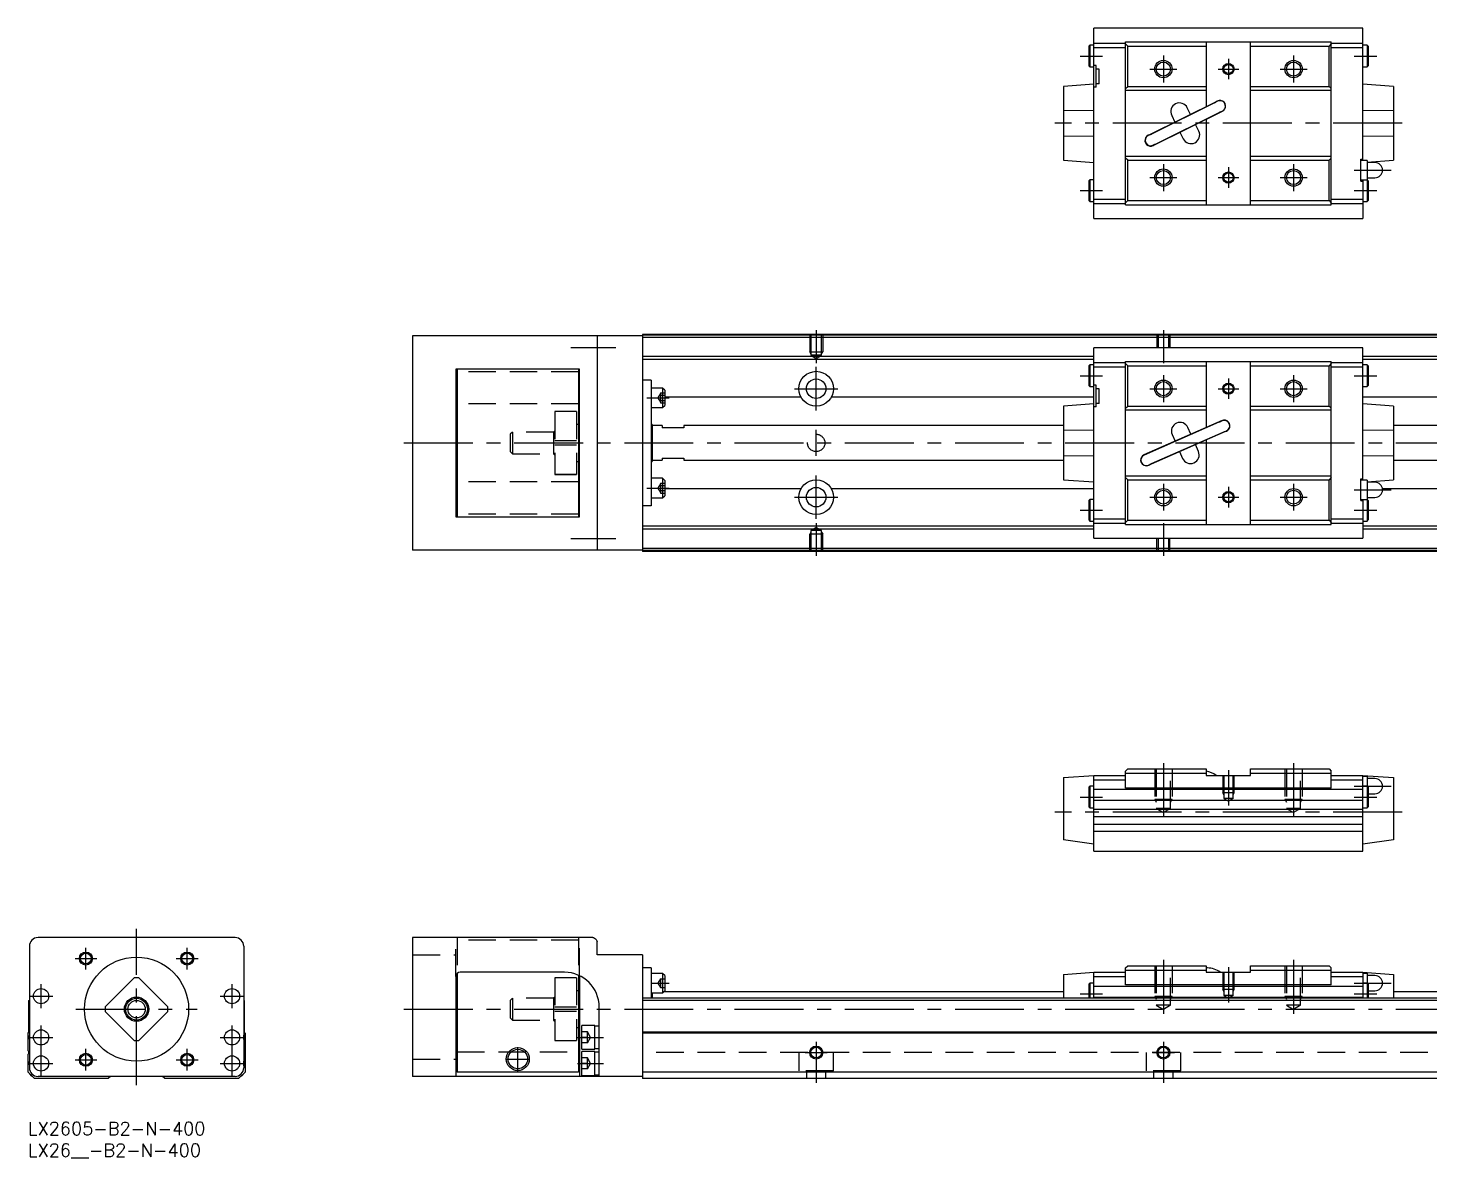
# Model space of a CAD drawing. Extents: x 0 to 644, y -8 to 252.
# Drawn here: x 0 to 323, y -8.3 to 252.1 of the extents above; entities that cross this region are included whole.
import ezdxf

# ---------------------------------------------------------------- set-up
doc = ezdxf.new("R2010")
doc.units = 0
doc.header["$LTSCALE"] = 0.5
doc.linetypes.add('CENTER', pattern=[50.8, 31.75, -6.35, 6.35, -6.35])
doc.linetypes.add('DASHED', pattern=[19.05, 12.7, -6.35])
for name, color, linetype in [('MSM_CENTER', 1, 'CENTER'), ('MSM_CONTINUOUS', 7, 'CONTINUOUS'), ('MSM_DASHED', 4, 'DASHED'), ('MSM_NARROW', 5, 'CONTINUOUS'), ('MSM_PART_NUMBER', 7, 'CONTINUOUS')]:
    doc.layers.add(name, color=color, linetype=linetype)
doc.styles.get("Standard").update_dxf_attribs({"font": 'txt.shx', "height": 1, "bigfont": 'bigfont.shx'})

# ---------------------------------------------------------------- blocks, each defined once
blk = doc.blocks.new('*U2')
at = {"layer": 'MSM_PART_NUMBER'}
blk.add_text('LX2605-B2-N-400', height=3, dxfattribs=at).set_placement((0, -3))
blk = doc.blocks.new('*U3')
at = {"layer": 'MSM_PART_NUMBER'}
blk.add_text('LX26__-B2-N-400', height=3, dxfattribs=at).set_placement((0, -8))

msp = doc.modelspace()

# ---------------------------------------------------------------- linework, layer by layer
at = {"layer": 'MSM_CENTER'}
for p, q in [((242.41, 245.62), (247.61, 245.62)), ((261.61, 245.72), (261.61, 239.52)), ((291.61, 245.72), (291.61, 239.52)), ((305.61, 245.62), (310.81, 245.62)), ((258.51, 242.62), (264.71, 242.62)), ((274.24, 242.62), (278.97, 242.62)), ((276.61, 244.99), (276.61, 240.26)), ((288.51, 242.62), (294.71, 242.62)), ((316.61, 230.12), (236.61, 230.12)), ((261.61, 220.72), (261.61, 214.52)), ((276.61, 219.99), (276.61, 215.26)), ((291.61, 220.72), (291.61, 214.52)), ((258.51, 217.62), (264.71, 217.62)), ((274.24, 217.62), (278.97, 217.62)), ((288.51, 217.62), (294.71, 217.62)), ((305.61, 219.32), (314.11, 219.32)), ((242.41, 214.62), (247.61, 214.62)), ((305.61, 214.62), (310.81, 214.62)), ((181.61, 182.47), (181.61, 174.84)), ((261.61, 182.47), (261.61, 174.84)), ((125.11, 178.47), (135.41, 178.47)), ((181.61, 163.97), (181.61, 173.97)), ((242.41, 171.97), (247.61, 171.97)), ((261.61, 172.07), (261.61, 165.87)), ((276.61, 171.33), (276.61, 166.6)), ((291.61, 172.07), (291.61, 165.87)), ((305.61, 171.97), (310.81, 171.97)), ((176.61, 168.97), (186.61, 168.97)), ((258.51, 168.97), (264.71, 168.97)), ((274.24, 168.97), (278.97, 168.97)), ((288.51, 168.97), (294.71, 168.97)), ((142.61, 166.86), (147.71, 166.86)), ((181.61, 153.47), (181.61, 159.47)), ((86.61, 156.47), (553.61, 156.47)), ((181.61, 138.97), (181.61, 148.97)), ((142.61, 146.07), (147.71, 146.07)), ((261.61, 147.07), (261.61, 140.87)), ((276.61, 146.33), (276.61, 141.6)), ((291.61, 147.07), (291.61, 140.87)), ((305.61, 145.67), (314.11, 145.67)), ((176.61, 143.97), (186.61, 143.97)), ((258.51, 143.97), (264.71, 143.97)), ((274.24, 143.97), (278.97, 143.97)), ((288.51, 143.97), (294.71, 143.97)), ((242.41, 140.97), (247.61, 140.97)), ((305.61, 140.97), (310.81, 140.97)), ((181.61, 137.98), (181.61, 130.47)), ((261.61, 137.98), (261.61, 130.47)), ((125.11, 134.47), (135.41, 134.47)), ((261.61, 82.72), (261.61, 70.34)), ((276.61, 81.07), (276.61, 72.91)), ((291.61, 82.72), (291.61, 70.34)), ((242.41, 74.87), (247.61, 74.87)), ((305.61, 77.37), (314.11, 77.37)), ((305.61, 74.87), (310.81, 74.87)), ((316.61, 71.37), (236.61, 71.37)), ((25, 8.5), (25, 44.5)), ((13.33, 35.17), (13.33, 40.17)), ((36.67, 35.17), (36.67, 40.17)), ((10.83, 37.67), (15.83, 37.67)), ((34.17, 37.67), (39.17, 37.67)), ((261.61, 37.35), (261.61, 24.96)), ((276.61, 35.7), (276.61, 27.54)), ((291.61, 37.35), (291.61, 24.96)), ((3, 26.25), (3, 31.75)), ((47, 26.25), (47, 31.75)), ((143.61, 32), (147.71, 32)), ((242.41, 29.5), (247.61, 29.5)), ((305.61, 32), (314.11, 32)), ((305.61, 29.5), (310.81, 29.5)), ((0.25, 29), (5.75, 29)), ((11, 26), (39, 26)), ((44.25, 29), (49.75, 29)), ((86.61, 26), (553.61, 26)), ((0.25, 19.5), (5.75, 19.5)), ((3, 10.75), (3, 22.25)), ((44.25, 19.5), (49.75, 19.5)), ((47, 10.75), (47, 22.25)), ((126.61, 19.5), (132.61, 19.5)), ((13.33, 11.83), (13.33, 16.83)), ((36.67, 11.83), (36.67, 16.83)), ((112.86, 11.72), (112.86, 17.28)), ((181.61, 18.5), (181.61, 9)), ((261.61, 18.5), (261.61, 9)), ((0.25, 13.5), (5.75, 13.5)), ((10.83, 14.33), (15.83, 14.33)), ((34.17, 14.33), (39.17, 14.33)), ((44.25, 13.5), (49.75, 13.5)), ((110.07, 14.5), (115.64, 14.5)), ((126.61, 13.5), (132.61, 13.5)), ((179.07, 16), (184.14, 16)), ((259.07, 16), (264.14, 16))]:
    msp.add_line(p, q, dxfattribs=at)
at = {"layer": 'MSM_CONTINUOUS'}
for p, q in [((307.61, 252.07), (245.61, 252.07)), ((245.61, 208.17), (245.61, 252.07)), ((307.61, 221.57), (307.61, 252.07)), ((252.91, 211.32), (252.91, 248.92)), ((252.91, 248.92), (300.31, 248.92)), ((271.51, 248.92), (271.51, 233.97)), ((281.71, 211.32), (281.71, 248.92)), ((300.31, 211.32), (300.31, 248.92)), ((244.66, 248.12), (244.41, 247.87)), ((244.41, 247.87), (244.41, 243.37)), ((245.61, 248.12), (244.66, 248.12)), ((244.66, 248.12), (244.66, 243.12)), ((245.61, 248.62), (252.91, 248.62)), ((245.61, 247.62), (252.91, 247.62)), ((253.41, 247.92), (252.91, 248.42)), ((253.41, 238.62), (253.41, 247.92)), ((253.41, 247.92), (271.51, 247.92)), ((281.71, 247.92), (299.81, 247.92)), ((300.31, 248.42), (299.81, 247.92)), ((299.81, 238.62), (299.81, 247.92)), ((300.31, 248.62), (307.61, 248.62)), ((300.31, 247.62), (307.61, 247.62)), ((308.56, 248.12), (307.61, 248.12)), ((308.56, 248.12), (308.56, 243.12)), ((308.81, 247.87), (308.56, 248.12)), ((308.81, 247.87), (308.81, 243.37)), ((244.41, 243.37), (244.66, 243.12)), ((244.66, 243.12), (245.61, 243.12)), ((246.11, 243.42), (245.61, 243.42)), ((246.11, 238.42), (246.11, 243.42)), ((246.81, 242.62), (246.11, 242.62)), ((246.81, 239.22), (246.81, 242.62)), ((307.61, 243.12), (308.56, 243.12)), ((308.56, 243.12), (308.81, 243.37)), ((245.61, 239.12), (238.61, 238.62)), ((246.81, 239.22), (246.11, 239.22)), ((314.61, 238.62), (307.61, 239.12)), ((238.61, 238.62), (238.61, 221.62)), ((246.11, 238.42), (245.61, 238.42)), ((252.91, 238.12), (253.41, 238.62)), ((252.91, 237.72), (271.51, 237.72)), ((253.41, 238.62), (271.51, 238.62)), ((281.71, 238.62), (299.81, 238.62)), ((281.71, 237.72), (300.31, 237.72)), ((299.81, 238.62), (300.31, 238.12)), ((314.61, 238.62), (314.61, 221.62)), ((245.61, 233.08), (238.61, 232.99)), ((274.08, 235.24), (258.08, 227.34)), ((273.37, 234.83), (258.84, 227.65)), ((259.23, 225.01), (275.23, 232.91)), ((267.87, 232.17), (267.12, 233.7)), ((273.37, 234.83), (273.7, 234.96)), ((274.1, 235.19), (273.79, 235.04)), ((274.78, 232.78), (274.48, 232.59)), ((274.89, 232.79), (275.21, 232.95)), ((314.61, 232.99), (307.61, 233.08)), ((259.94, 225.41), (274.48, 232.59)), ((263.53, 231.93), (264.29, 230.4)), ((269.78, 228.32), (269.02, 229.84)), ((271.51, 231.07), (271.51, 211.32)), ((238.61, 227.25), (245.61, 227.16)), ((258.42, 227.45), (258.1, 227.29)), ((258.53, 227.47), (258.84, 227.65)), ((265.44, 228.07), (266.19, 226.55)), ((307.61, 227.16), (314.61, 227.25)), ((259.21, 225.05), (259.52, 225.2)), ((259.61, 225.29), (259.94, 225.41)), ((238.61, 221.62), (245.61, 221.12)), ((252.91, 222.52), (271.51, 222.52)), ((253.41, 221.62), (252.91, 222.12)), ((253.41, 221.62), (271.51, 221.62)), ((253.41, 212.32), (253.41, 221.62)), ((281.71, 222.52), (300.31, 222.52)), ((281.71, 221.62), (299.81, 221.62)), ((300.31, 222.12), (299.81, 221.62)), ((299.81, 212.32), (299.81, 221.62)), ((307.11, 221.82), (307.61, 221.82)), ((307.11, 216.82), (307.11, 221.82)), ((308.61, 221.57), (307.11, 221.57)), ((308.61, 221.19), (314.61, 221.62)), ((308.61, 221.57), (308.61, 217.07)), ((310.36, 221.07), (308.61, 221.07)), ((244.66, 217.12), (244.41, 216.87)), ((244.41, 216.87), (244.41, 212.37)), ((244.66, 217.12), (244.66, 212.12)), ((245.61, 217.12), (244.66, 217.12)), ((307.11, 217.07), (308.61, 217.07)), ((307.11, 216.82), (307.61, 216.82)), ((307.61, 217.07), (307.61, 208.17)), ((308.56, 217.07), (308.56, 212.12)), ((308.61, 217.57), (310.36, 217.57)), ((308.81, 216.87), (308.61, 217.07)), ((308.81, 216.87), (308.81, 212.37)), ((244.41, 212.37), (244.66, 212.12)), ((244.66, 212.12), (245.61, 212.12)), ((245.61, 212.62), (252.91, 212.62)), ((245.61, 211.62), (252.91, 211.62)), ((252.91, 211.82), (253.41, 212.32)), ((252.91, 211.32), (300.31, 211.32)), ((253.41, 212.32), (271.51, 212.32)), ((281.71, 212.32), (299.81, 212.32)), ((299.81, 212.32), (300.31, 211.82)), ((300.31, 212.62), (307.61, 212.62)), ((300.31, 211.62), (307.61, 211.62)), ((307.61, 212.12), (308.56, 212.12)), ((308.56, 212.12), (308.81, 212.37)), ((245.61, 208.17), (307.61, 208.17)), ((88.61, 181.17), (88.61, 131.77)), ((141.61, 181.17), (88.61, 181.17)), ((131.11, 181.17), (131.11, 131.77)), ((541.61, 181.47), (141.61, 181.47)), ((141.61, 181.47), (141.61, 131.47)), ((541.61, 181.27), (141.61, 181.27)), ((541.61, 180.77), (141.61, 180.77)), ((307.61, 178.42), (245.61, 178.42)), ((245.61, 134.52), (245.61, 178.42)), ((307.61, 147.92), (307.61, 178.42)), ((245.61, 176.37), (141.61, 176.37)), ((245.61, 175.67), (141.61, 175.67)), ((244.66, 174.47), (244.41, 174.22)), ((245.61, 174.47), (244.66, 174.47)), ((244.66, 174.47), (244.66, 169.47)), ((245.61, 174.97), (252.91, 174.97)), ((252.91, 137.67), (252.91, 175.27)), ((252.91, 175.27), (300.31, 175.27)), ((253.41, 174.27), (252.91, 174.77)), ((271.51, 175.27), (271.51, 160.01)), ((281.71, 137.67), (281.71, 175.27)), ((300.31, 174.77), (299.81, 174.27)), ((300.31, 137.67), (300.31, 175.27)), ((300.31, 174.97), (307.61, 174.97)), ((380.61, 176.37), (307.61, 176.37)), ((380.61, 175.67), (307.61, 175.67)), ((308.56, 174.47), (307.61, 174.47)), ((308.56, 174.47), (308.56, 169.47)), ((308.81, 174.22), (308.56, 174.47)), ((98.61, 173.47), (98.61, 139.47)), ((127.11, 173.47), (98.61, 173.47)), ((98.61, 172.87), (98.86, 172.87)), ((98.86, 173.47), (98.86, 139.47)), ((126.86, 173.47), (126.86, 139.47)), ((126.86, 172.87), (127.11, 172.87)), ((127.11, 139.47), (127.11, 173.47)), ((244.41, 174.22), (244.41, 169.72)), ((245.61, 173.97), (252.91, 173.97)), ((253.41, 164.97), (253.41, 174.27)), ((253.41, 174.27), (271.51, 174.27)), ((281.71, 174.27), (299.81, 174.27)), ((299.81, 164.97), (299.81, 174.27)), ((300.31, 173.97), (307.61, 173.97)), ((308.81, 174.22), (308.81, 169.72)), ((143.61, 170.97), (141.61, 170.97)), ((143.61, 170.97), (143.61, 141.97)), ((146.21, 169.11), (143.61, 169.11)), ((146.21, 169.11), (146.21, 164.61)), ((146.71, 168.61), (146.21, 169.11)), ((146.71, 168.61), (146.71, 165.11)), ((244.41, 169.72), (244.66, 169.47)), ((244.66, 169.47), (245.61, 169.47)), ((246.11, 169.77), (245.61, 169.77)), ((246.11, 164.77), (246.11, 169.77)), ((246.81, 168.97), (246.11, 168.97)), ((246.81, 165.57), (246.81, 168.97)), ((307.61, 169.47), (308.56, 169.47)), ((308.56, 169.47), (308.81, 169.72)), ((98.86, 165.47), (98.61, 165.47)), ((127.11, 165.47), (126.86, 165.47)), ((146.21, 164.61), (146.71, 165.11)), ((178.12, 167.01), (146.71, 167.01)), ((245.61, 167.01), (185.09, 167.01)), ((245.61, 165.47), (238.61, 164.97)), ((238.61, 164.97), (238.61, 147.97)), ((246.11, 164.77), (245.61, 164.77)), ((246.81, 165.57), (246.11, 165.57)), ((252.91, 164.47), (253.41, 164.97)), ((253.41, 164.97), (271.51, 164.97)), ((281.71, 164.97), (299.81, 164.97)), ((299.81, 164.97), (300.31, 164.47)), ((338.12, 167.01), (307.61, 167.01)), ((314.61, 164.97), (307.61, 165.47)), ((314.61, 164.97), (314.61, 147.97)), ((143.61, 164.61), (146.21, 164.61)), ((252.91, 164.07), (271.51, 164.07)), ((275.13, 161.61), (257.13, 153.71)), ((275.15, 161.56), (274.83, 161.42)), ((281.71, 164.07), (300.31, 164.07)), ((127.11, 160.72), (126.86, 160.72)), ((143.81, 160.72), (143.61, 160.72)), ((143.81, 160.72), (143.81, 152.22)), ((146.11, 160.47), (143.81, 160.47)), ((146.11, 160.47), (146.11, 159.97)), ((151.11, 159.97), (146.11, 159.97)), ((151.11, 160.47), (151.11, 159.97)), ((238.61, 160.47), (151.11, 160.47)), ((245.61, 159.42), (238.61, 159.34)), ((274.4, 161.23), (257.9, 153.99)), ((258.18, 151.33), (276.18, 159.23)), ((258.91, 151.7), (275.41, 158.94)), ((263.62, 158.41), (264.3, 156.85)), ((267.96, 158.46), (267.28, 160.02)), ((275.83, 159.13), (276.16, 159.27)), ((314.61, 159.34), (307.61, 159.42)), ((373.61, 160.47), (314.61, 160.47)), ((269.69, 154.52), (269.01, 156.08)), ((271.51, 157.17), (271.51, 137.67)), ((126.86, 152.22), (127.11, 152.22)), ((143.61, 152.22), (143.81, 152.22)), ((143.81, 152.47), (146.11, 152.47)), ((146.11, 152.97), (151.11, 152.97)), ((146.11, 152.97), (146.11, 152.47)), ((151.11, 152.97), (151.11, 152.47)), ((151.11, 152.47), (238.61, 152.47)), ((238.61, 153.59), (245.61, 153.51)), ((257.48, 153.8), (257.15, 153.66)), ((265.35, 154.47), (266.03, 152.92)), ((307.61, 153.51), (314.61, 153.59)), ((314.61, 152.47), (373.61, 152.47)), ((252.91, 148.87), (271.51, 148.87)), ((258.16, 151.37), (258.48, 151.51)), ((281.71, 148.87), (300.31, 148.87)), ((98.86, 147.47), (98.61, 147.47)), ((127.11, 147.47), (126.86, 147.47)), ((146.21, 148.32), (143.61, 148.32)), ((146.21, 148.32), (146.21, 143.82)), ((146.71, 147.82), (146.21, 148.32)), ((146.71, 147.82), (146.71, 144.32)), ((178.12, 145.93), (146.71, 145.93)), ((245.61, 145.93), (185.09, 145.93)), ((238.61, 147.97), (245.61, 147.47)), ((253.41, 147.97), (252.91, 148.47)), ((253.41, 147.97), (271.51, 147.97)), ((253.41, 138.67), (253.41, 147.97)), ((281.71, 147.97), (299.81, 147.97)), ((300.31, 148.47), (299.81, 147.97)), ((299.81, 138.67), (299.81, 147.97)), ((307.11, 148.17), (307.61, 148.17)), ((307.11, 143.17), (307.11, 148.17)), ((308.61, 147.92), (307.11, 147.92)), ((308.61, 147.54), (314.61, 147.97)), ((308.61, 147.92), (308.61, 143.42)), ((310.36, 147.42), (308.61, 147.42)), ((338.12, 145.93), (312.09, 145.93)), ((143.61, 143.82), (146.21, 143.82)), ((146.21, 143.82), (146.71, 144.32)), ((244.66, 143.47), (244.41, 143.22)), ((244.41, 143.22), (244.41, 138.72)), ((244.66, 143.47), (244.66, 138.47)), ((245.61, 143.47), (244.66, 143.47)), ((307.11, 143.42), (308.61, 143.42)), ((307.11, 143.17), (307.61, 143.17)), ((307.61, 143.42), (307.61, 134.52)), ((308.56, 143.42), (308.56, 138.47)), ((308.61, 143.92), (310.36, 143.92)), ((308.81, 143.22), (308.61, 143.42)), ((308.81, 143.22), (308.81, 138.72)), ((98.61, 140.07), (98.86, 140.07)), ((98.61, 139.47), (127.11, 139.47)), ((126.86, 140.07), (127.11, 140.07)), ((143.61, 141.97), (141.61, 141.97)), ((245.61, 138.97), (252.91, 138.97)), ((300.31, 138.97), (307.61, 138.97)), ((245.61, 137.27), (141.61, 137.27)), ((245.61, 136.57), (141.61, 136.57)), ((244.41, 138.72), (244.66, 138.47)), ((244.66, 138.47), (245.61, 138.47)), ((245.61, 137.97), (252.91, 137.97)), ((252.91, 138.17), (253.41, 138.67)), ((252.91, 137.67), (300.31, 137.67)), ((253.41, 138.67), (271.51, 138.67)), ((281.71, 138.67), (299.81, 138.67)), ((299.81, 138.67), (300.31, 138.17)), ((300.31, 137.97), (307.61, 137.97)), ((307.61, 138.47), (308.56, 138.47)), ((380.61, 137.27), (307.61, 137.27)), ((380.61, 136.57), (307.61, 136.57)), ((308.56, 138.47), (308.81, 138.72)), ((245.61, 134.52), (307.61, 134.52)), ((141.61, 131.77), (88.61, 131.77)), ((541.61, 132.17), (141.61, 132.17)), ((541.61, 131.67), (141.61, 131.67)), ((541.61, 131.47), (141.61, 131.47)), ((252.91, 80.87), (253.41, 81.37)), ((252.91, 76.96), (252.91, 80.87)), ((253.41, 81.37), (271.51, 81.37)), ((271.51, 81.37), (271.51, 79.87)), ((281.71, 79.87), (281.71, 81.37)), ((281.71, 81.37), (299.81, 81.37)), ((299.81, 81.37), (300.31, 80.87)), ((300.31, 76.96), (300.31, 80.87)), ((238.61, 79.37), (245.61, 79.87)), ((238.61, 79.37), (238.61, 65.05)), ((245.61, 79.87), (252.91, 79.87)), ((245.61, 62.37), (245.61, 79.87)), ((245.61, 78.87), (252.91, 78.87)), ((252.91, 80.37), (271.51, 80.37)), ((271.51, 79.87), (281.71, 79.87)), ((281.71, 80.37), (300.31, 80.37)), ((300.31, 79.87), (307.61, 79.87)), ((300.31, 78.87), (307.61, 78.87)), ((307.61, 79.87), (314.61, 79.37)), ((307.61, 62.37), (307.61, 79.87)), ((308.61, 79.62), (307.61, 79.62)), ((308.61, 79.62), (308.61, 77.32)), ((310.36, 79.12), (308.61, 79.12)), ((314.61, 79.37), (314.61, 65.05)), ((244.66, 77.37), (244.41, 77.12)), ((244.41, 77.12), (244.41, 72.62)), ((245.61, 77.37), (244.66, 77.37)), ((244.66, 77.37), (244.66, 72.37)), ((245.61, 76.67), (307.61, 76.67)), ((300.31, 76.96), (252.91, 76.96)), ((308.56, 77.37), (307.61, 77.37)), ((308.81, 77.12), (308.56, 77.37)), ((308.56, 77.37), (308.56, 72.37)), ((308.81, 77.12), (308.81, 72.62)), ((308.81, 75.62), (310.36, 75.62)), ((244.41, 72.62), (244.66, 72.37)), ((244.66, 72.37), (245.61, 72.37)), ((245.61, 74.17), (307.61, 74.17)), ((245.61, 72.1), (307.61, 72.1)), ((307.61, 72.37), (308.56, 72.37)), ((308.56, 72.37), (308.81, 72.62)), ((245.61, 70.37), (307.61, 70.37)), ((245.61, 68.65), (307.61, 68.65)), ((245.61, 63.99), (238.61, 65.05)), ((245.61, 67.04), (307.61, 67.04)), ((314.61, 65.05), (307.61, 63.99)), ((245.61, 62.37), (307.61, 62.37)), ((47.7, 42.5), (2.3, 42.5)), ((88.61, 42.5), (88.61, 10.5)), ((130.11, 42.5), (88.61, 42.5)), ((130.11, 42.5), (130.11, 42.5)), ((130.11, 42.5), (130.32, 42.48)), ((130.32, 42.48), (130.56, 42.39)), ((130.56, 42.39), (130.78, 42.24)), ((130.78, 42.24), (130.91, 42.09)), ((130.91, 42.09), (131.02, 41.9)), ((0.3, 40.5), (0.3, 12.5)), ((49.7, 40.5), (49.7, 12.5)), ((131.02, 41.9), (131.08, 41.72)), ((131.08, 41.72), (131.11, 41.5)), ((131.11, 38.5), (131.11, 41.5)), ((141.61, 38.5), (131.11, 38.5)), ((141.61, 38.5), (141.61, 10)), ((252.91, 35.5), (253.41, 36)), ((253.41, 36), (271.51, 36)), ((271.51, 36), (271.51, 34.5)), ((281.71, 34.5), (281.71, 36)), ((281.71, 36), (299.81, 36)), ((299.81, 36), (300.31, 35.5)), ((24.45, 33.23), (17.77, 26.55)), ((32.23, 26.55), (25.55, 33.23)), ((98.61, 33.5), (98.61, 10.5)), ((98.86, 34.16), (98.86, 11.5)), ((123.61, 34.5), (99.61, 34.5)), ((126.86, 33.81), (126.86, 11.5)), ((127.11, 33.69), (127.11, 16.2)), ((143.61, 35.5), (141.61, 35.5)), ((143.61, 35.5), (143.61, 28.5)), ((146.21, 34.25), (143.61, 34.25)), ((146.71, 33.75), (146.21, 34.25)), ((146.21, 34.25), (146.21, 29.75)), ((146.71, 33.75), (146.71, 30.25)), ((238.61, 34), (245.61, 34.5)), ((238.61, 34), (238.61, 28.5)), ((245.61, 28.5), (245.61, 34.5)), ((245.61, 34.5), (252.91, 34.5)), ((245.61, 33.5), (252.91, 33.5)), ((252.91, 31.59), (252.91, 35.5)), ((252.91, 35), (271.51, 35)), ((271.76, 35.5), (271.51, 35.5)), ((271.51, 34.5), (281.71, 34.5)), ((281.71, 35), (300.31, 35)), ((300.31, 31.59), (300.31, 35.5)), ((300.31, 34.5), (307.61, 34.5)), ((300.31, 33.5), (307.61, 33.5)), ((307.61, 34.5), (314.61, 34)), ((307.61, 34.5), (307.61, 28.5)), ((308.61, 34.25), (307.61, 34.25)), ((308.61, 34.25), (308.61, 31.95)), ((310.36, 33.75), (308.61, 33.75)), ((314.61, 34), (314.61, 28.5)), ((127.11, 30.25), (126.86, 30.25)), ((143.61, 29.75), (146.21, 29.75)), ((143.81, 29.75), (143.81, 28.5)), ((146.21, 29.75), (146.71, 30.25)), ((238.61, 30), (146.46, 30)), ((244.66, 32), (244.41, 31.75)), ((244.41, 31.75), (244.41, 28.5)), ((245.61, 32), (244.66, 32)), ((244.66, 32), (244.66, 28.5)), ((245.61, 31.3), (307.61, 31.3)), ((300.31, 31.59), (252.91, 31.59)), ((308.56, 32), (307.61, 32)), ((308.81, 31.75), (308.56, 32)), ((308.56, 32), (308.56, 28.5)), ((308.81, 31.75), (308.81, 28.5)), ((308.81, 30.25), (310.36, 30.25)), ((373.61, 30), (314.61, 30)), ((0.2, 28), (0.3, 28.1)), ((0.2, 20.7), (0.2, 28)), ((49.7, 28.1), (49.8, 28)), ((49.8, 28), (49.8, 20.7)), ((131.61, 10.5), (131.61, 26.5)), ((541.61, 28.5), (141.61, 28.5)), ((541.61, 28), (141.61, 28)), ((245.61, 28.8), (307.61, 28.8)), ((17.77, 25.45), (24.45, 18.77)), ((25.55, 18.77), (32.23, 25.45)), ((0, 20.5), (0.2, 20.7)), ((0, 16.4), (0, 20.5)), ((49.8, 20.7), (50, 20.5)), ((50, 20.5), (50, 11.5)), ((126.86, 21.75), (127.11, 21.75)), ((127.61, 16.75), (127.61, 22.25)), ((130.61, 22.25), (127.61, 22.25)), ((130.61, 16.75), (130.61, 22.25)), ((131.61, 22.1), (130.61, 22.1)), ((541.61, 20.7), (141.61, 20.7)), ((541.61, 20.5), (141.61, 20.5)), ((98.61, 16.2), (98.86, 16.2)), ((126.86, 16.2), (127.11, 16.2)), ((127.61, 16.75), (130.61, 16.75)), ((127.61, 10.75), (127.61, 16.25)), ((130.61, 16.25), (127.61, 16.25)), ((130.61, 16.9), (131.61, 16.9)), ((130.61, 10.75), (130.61, 16.25)), ((0, 11.5), (0, 15.6)), ((131.61, 16.1), (130.61, 16.1)), ((1.5, 10), (0, 11.5)), ((18.5, 10), (1.5, 10)), ((47.7, 10.5), (2.3, 10.5)), ((19, 10.5), (18.5, 10)), ((31.52, 10), (31.02, 10.5)), ((48.5, 10), (31.52, 10)), ((50, 11.5), (48.5, 10)), ((141.61, 10.5), (88.61, 10.5)), ((126.86, 11.5), (98.86, 11.5)), ((127.61, 10.75), (130.61, 10.75)), ((130.61, 10.9), (131.61, 10.9)), ((541.61, 11.5), (141.61, 11.5)), ((541.61, 10), (141.61, 10))]:
    msp.add_line(p, q, dxfattribs=at)
for centre, radius in [((261.61, 242.62), 1.62), ((276.61, 242.62), 1.06), ((291.61, 242.62), 1.62), ((261.61, 217.62), 1.62), ((276.61, 217.62), 1.06), ((291.61, 217.62), 1.62), ((181.61, 168.97), 4), ((181.61, 168.97), 2.25), ((261.61, 168.97), 1.62), ((276.61, 168.97), 1.06), ((291.61, 168.97), 1.62), ((181.61, 143.97), 4), ((181.61, 143.97), 2.25), ((261.61, 143.97), 1.62), ((291.61, 143.97), 1.62), ((276.61, 143.97), 1.06), ((13.33, 37.67), 1.23), ((36.67, 37.67), 1.23), ((25, 26), 12), ((3, 29), 1.75), ((47, 29), 1.75), ((25, 26), 2.8), ((25, 26), 2.5), ((25, 26), 2), ((3, 19.5), 1.75), ((47, 19.5), 1.75), ((112.86, 14.5), 2.65), ((112.86, 14.5), 2.25), ((181.61, 16), 1.23), ((261.61, 16), 1.23), ((3, 13.5), 1.75), ((13.33, 14.33), 1.23), ((36.67, 14.33), 1.23), ((47, 13.5), 1.75)]:
    msp.add_circle(centre, radius, dxfattribs=at)
for centre, radius, start, end in [((265.33, 232.81), 2, 26.2779, 206.2779), ((274.66, 234.07), 1.3, 275.5498, 137.006), ((274.66, 234.07), 1.25, 296.2779, 116.2779), ((258.66, 226.17), 1.3, 95.5498, 317.006), ((258.66, 226.17), 1.25, 116.2779, 296.2779), ((267.98, 227.43), 2, 206.2779, 26.2779), ((310.36, 219.32), 1.75, 270, 90), ((275.66, 160.42), 1.3, 272.968, 134.4242), ((275.66, 160.42), 1.25, 293.6961, 113.6961), ((265.45, 159.21), 2, 23.6961, 203.6961), ((275.8, 157.56), 3.92, 105.6343, 110.9103), ((274.7, 160.59), 1.8, 293.3543, 304.8918), ((257.66, 152.52), 1.3, 92.968, 314.4242), ((257.66, 152.52), 1.25, 113.6961, 293.6961), ((261.61, 146.96), 7.94, 117.8361, 120.4339), ((267.86, 153.72), 2, 203.6961, 23.6961), ((258.17, 153.36), 1.82, 282.5713, 293.9767), ((310.36, 145.67), 1.75, 270, 90), ((270.79, 76), 4.88, 52.5564, 81.5517), ((310.36, 77.37), 1.75, 270, 90), ((2.3, 40.5), 2, 90, 180), ((47.7, 40.5), 2, 0, 90), ((25, 26), 7.25, 85.6572, 94.3428), ((99.61, 33.5), 1, 90, 180), ((123.61, 26.5), 8, 0, 90), ((271.73, 30.53), 4.97, 53.0275, 89.6143), ((310.36, 32), 1.75, 270, 90), ((25, 26), 7.25, 175.6572, 184.3428), ((25, 26), 7.25, 355.6572, 4.3428), ((3, 19.5), 2.75, 169.0575, 190.9425), ((47, 19.5), 2.75, 349.0575, 10.9425), ((-0.3, 16), 0.5, 306.8761, 53.1239), ((25, 26), 7.25, 265.6572, 274.3428), ((3, 13.5), 2.75, 169.0575, 190.9425), ((47, 13.5), 2.75, 349.0575, 10.9425), ((2.3, 12.5), 2, 180, 270), ((1.3, 11.5), 1, 201.8195, 248.1805), ((47.7, 12.5), 2, 270, 0), ((48.7, 11.5), 1, 291.8106, 338.1894)]:
    msp.add_arc(centre, radius, start, end, dxfattribs=at)
at = {"layer": 'MSM_DASHED'}
for p, q in [((180.11, 181.47), (180.11, 177.47)), ((180.38, 181.47), (180.38, 176.67)), ((182.84, 176.67), (182.84, 181.47)), ((183.11, 181.47), (183.11, 177.47)), ((260.11, 181.47), (260.11, 178.42)), ((260.38, 181.47), (260.38, 178.42)), ((262.84, 178.42), (262.84, 181.47)), ((263.11, 181.47), (263.11, 178.42)), ((180.11, 177.47), (183.11, 177.47)), ((180.38, 177), (180.11, 177.47)), ((180.38, 176.67), (181.61, 175.96)), ((182.84, 176.67), (180.38, 176.67)), ((181.61, 175.96), (182.84, 176.67)), ((182.84, 177), (183.11, 177.47)), ((126.86, 172.87), (98.86, 172.87)), ((145.71, 168.01), (146.71, 168.01)), ((145.71, 168.01), (145.71, 165.7)), ((126.86, 165.47), (98.86, 165.47)), ((145.71, 167.86), (145.13, 166.86)), ((145.13, 166.86), (145.71, 165.86)), ((145.71, 167.44), (146.71, 167.44)), ((145.71, 166.28), (146.71, 166.28)), ((145.71, 165.7), (146.71, 165.7)), ((121.41, 163.72), (121.41, 149.22)), ((126.41, 163.72), (121.41, 163.72)), ((126.41, 163.7), (121.41, 163.7)), ((126.41, 163.72), (126.41, 149.22)), ((111.61, 158.97), (111.11, 158.47)), ((111.11, 158.47), (111.11, 154.47)), ((111.61, 158.97), (111.61, 153.97)), ((121.11, 158.97), (111.61, 158.97)), ((121.41, 159.27), (121.11, 158.97)), ((121.11, 158.97), (121.11, 153.97)), ((126.86, 160.72), (126.41, 160.72)), ((121.41, 157.02), (126.41, 157.02)), ((126.41, 155.92), (121.41, 155.92)), ((111.11, 154.47), (111.61, 153.97)), ((111.61, 153.97), (121.11, 153.97)), ((121.11, 153.97), (121.41, 153.67)), ((126.41, 152.22), (126.86, 152.22)), ((121.41, 149.24), (126.41, 149.24)), ((121.41, 149.22), (126.41, 149.22)), ((126.86, 147.47), (98.86, 147.47)), ((145.71, 147.07), (145.13, 146.07)), ((145.13, 146.07), (145.71, 145.07)), ((145.71, 147.23), (146.71, 147.23)), ((145.71, 147.23), (145.71, 144.92)), ((145.71, 146.65), (146.71, 146.65)), ((145.71, 145.5), (146.71, 145.5)), ((145.71, 144.92), (146.71, 144.92)), ((126.86, 140.07), (98.86, 140.07)), ((180.38, 135.93), (180.11, 135.47)), ((181.61, 136.98), (180.38, 136.27)), ((180.38, 136.27), (180.38, 131.47)), ((182.84, 136.27), (180.38, 136.27)), ((182.84, 136.27), (181.61, 136.98)), ((182.84, 131.47), (182.84, 136.27)), ((182.84, 135.93), (183.11, 135.47)), ((183.11, 135.47), (180.11, 135.47)), ((180.11, 131.47), (180.11, 135.47)), ((183.11, 131.47), (183.11, 135.47)), ((260.11, 131.47), (260.11, 134.52)), ((260.38, 134.52), (260.38, 131.47)), ((262.84, 131.47), (262.84, 134.52)), ((263.11, 131.47), (263.11, 134.52)), ((259.61, 81.37), (259.61, 74.37)), ((259.98, 81.37), (259.98, 72.27)), ((263.23, 72.27), (263.23, 81.37)), ((263.61, 81.37), (263.61, 74.37)), ((289.61, 81.37), (289.61, 74.37)), ((289.98, 81.37), (289.98, 72.27)), ((293.23, 72.27), (293.23, 81.37)), ((293.61, 81.37), (293.61, 74.37)), ((275.31, 79.87), (275.31, 75.87)), ((275.55, 79.87), (275.55, 74.52)), ((277.66, 74.52), (277.66, 79.87)), ((277.91, 75.87), (277.91, 79.87)), ((259.61, 74.37), (263.61, 74.37)), ((259.61, 74.37), (259.98, 73.67)), ((263.23, 73.67), (263.61, 74.37)), ((277.91, 75.87), (275.31, 75.87)), ((275.55, 75.42), (275.31, 75.87)), ((277.66, 74.52), (275.55, 74.52)), ((275.55, 74.52), (276.61, 73.91)), ((277.66, 74.52), (276.61, 73.91)), ((277.66, 75.42), (277.91, 75.87)), ((289.61, 74.37), (293.61, 74.37)), ((289.61, 74.37), (289.98, 73.67)), ((293.23, 73.67), (293.61, 74.37)), ((263.23, 72.27), (259.98, 72.27)), ((259.98, 72.27), (261.61, 71.34)), ((263.23, 72.27), (261.61, 71.34)), ((293.23, 72.27), (289.98, 72.27)), ((289.98, 72.27), (291.61, 71.34)), ((293.23, 72.27), (291.61, 71.34)), ((98.61, 33.5), (98.61, 42.5)), ((98.86, 42.5), (98.86, 34.16)), ((126.86, 42.5), (126.86, 33.81)), ((127.11, 33.69), (127.11, 42.5)), ((126.86, 41.9), (98.86, 41.9)), ((88.61, 38.5), (98.61, 38.5)), ((259.61, 36), (259.61, 29)), ((259.98, 36), (259.98, 26.9)), ((263.23, 26.9), (263.23, 36)), ((263.61, 36), (263.61, 29)), ((289.61, 36), (289.61, 29)), ((289.98, 36), (289.98, 26.9)), ((293.23, 26.9), (293.23, 36)), ((293.61, 36), (293.61, 29)), ((121.41, 33.25), (121.41, 18.75)), ((126.41, 33.25), (121.41, 33.25)), ((126.41, 33.23), (121.41, 33.23)), ((126.41, 33.25), (126.41, 18.75)), ((145.71, 33), (145.13, 32)), ((145.71, 33), (146.71, 33)), ((145.71, 33), (145.71, 31)), ((275.31, 34.5), (275.31, 30.5)), ((275.55, 34.5), (275.55, 29.15)), ((277.66, 29.15), (277.66, 34.5)), ((277.91, 30.5), (277.91, 34.5)), ((126.86, 30.25), (126.41, 30.25)), ((145.13, 32), (145.71, 31)), ((145.71, 32), (146.71, 32)), ((145.71, 31), (146.71, 31)), ((277.91, 30.5), (275.31, 30.5)), ((275.55, 30.05), (275.31, 30.5)), ((277.66, 29.15), (275.55, 29.15)), ((275.55, 29.15), (276.61, 28.54)), ((277.66, 29.15), (276.61, 28.54)), ((277.66, 30.05), (277.91, 30.5)), ((111.61, 28.5), (111.11, 28)), ((111.11, 28), (111.11, 24)), ((111.61, 28.5), (111.61, 23.5)), ((121.11, 28.5), (111.61, 28.5)), ((121.41, 28.8), (121.11, 28.5)), ((121.11, 28.5), (121.11, 23.5)), ((121.41, 26.55), (126.41, 26.55)), ((259.61, 29), (263.61, 29)), ((259.61, 29), (259.98, 28.3)), ((263.23, 26.9), (259.98, 26.9)), ((259.98, 26.9), (261.61, 25.96)), ((263.23, 26.9), (261.61, 25.96)), ((263.23, 28.3), (263.61, 29)), ((289.61, 29), (293.61, 29)), ((289.61, 29), (289.98, 28.3)), ((293.23, 26.9), (289.98, 26.9)), ((289.98, 26.9), (291.61, 25.96)), ((293.23, 26.9), (291.61, 25.96)), ((293.23, 28.3), (293.61, 29)), ((111.11, 24), (111.61, 23.5)), ((111.61, 23.5), (121.11, 23.5)), ((121.11, 23.5), (121.41, 23.2)), ((126.41, 25.45), (121.41, 25.45)), ((126.41, 21.75), (126.86, 21.75)), ((128.91, 20.75), (127.61, 20.75)), ((128.91, 19.5), (127.61, 19.5)), ((128.91, 18.25), (128.91, 20.75)), ((129.63, 19.5), (128.91, 20.75)), ((128.91, 18.25), (129.63, 19.5)), ((98.86, 16.2), (126.86, 16.2)), ((121.41, 18.77), (126.41, 18.77)), ((121.41, 18.75), (126.41, 18.75)), ((127.11, 16.2), (127.11, 10.5)), ((128.91, 18.25), (127.61, 18.25)), ((88.61, 14.5), (98.61, 14.5)), ((128.91, 14.75), (127.61, 14.75)), ((128.91, 13.5), (127.61, 13.5)), ((128.91, 12.25), (128.91, 14.75)), ((129.63, 13.5), (128.91, 14.75)), ((128.91, 12.25), (129.63, 13.5)), ((541.61, 16), (141.61, 16)), ((177.61, 16), (177.61, 11.8)), ((185.61, 11.8), (185.61, 16)), ((257.61, 16), (257.61, 11.8)), ((265.61, 11.8), (265.61, 16)), ((128.91, 12.25), (127.61, 12.25)), ((185.61, 11.8), (177.61, 11.8)), ((179.36, 11.8), (179.36, 10)), ((183.86, 10), (183.86, 11.8)), ((265.61, 11.8), (257.61, 11.8)), ((259.36, 11.8), (259.36, 10)), ((263.86, 10), (263.86, 11.8))]:
    msp.add_line(p, q, dxfattribs=at)
msp.add_circle((181.61, 156.47), 2, dxfattribs=at)
at = {"layer": 'MSM_NARROW'}
for centre, radius in [((261.61, 242.62), 2), ((276.61, 242.62), 1.3), ((291.61, 242.62), 2), ((261.61, 217.62), 2), ((276.61, 217.62), 1.3), ((291.61, 217.62), 2), ((261.61, 168.97), 2), ((276.61, 168.97), 1.3), ((291.61, 168.97), 2), ((261.61, 143.97), 2), ((291.61, 143.97), 2), ((276.61, 143.97), 1.3), ((13.33, 37.67), 1.5), ((36.67, 37.67), 1.5), ((181.61, 16), 1.5), ((261.61, 16), 1.5), ((13.33, 14.33), 1.5), ((36.67, 14.33), 1.5)]:
    msp.add_circle(centre, radius, dxfattribs=at)

# ---------------------------------------------------------------- block references
at = {"layer": 'MSM_CONTINUOUS'}
for name in ['*U2', '*U3']:
    msp.add_blockref(name, (0, 0), dxfattribs=at)

doc.saveas('drawing.dxf')
